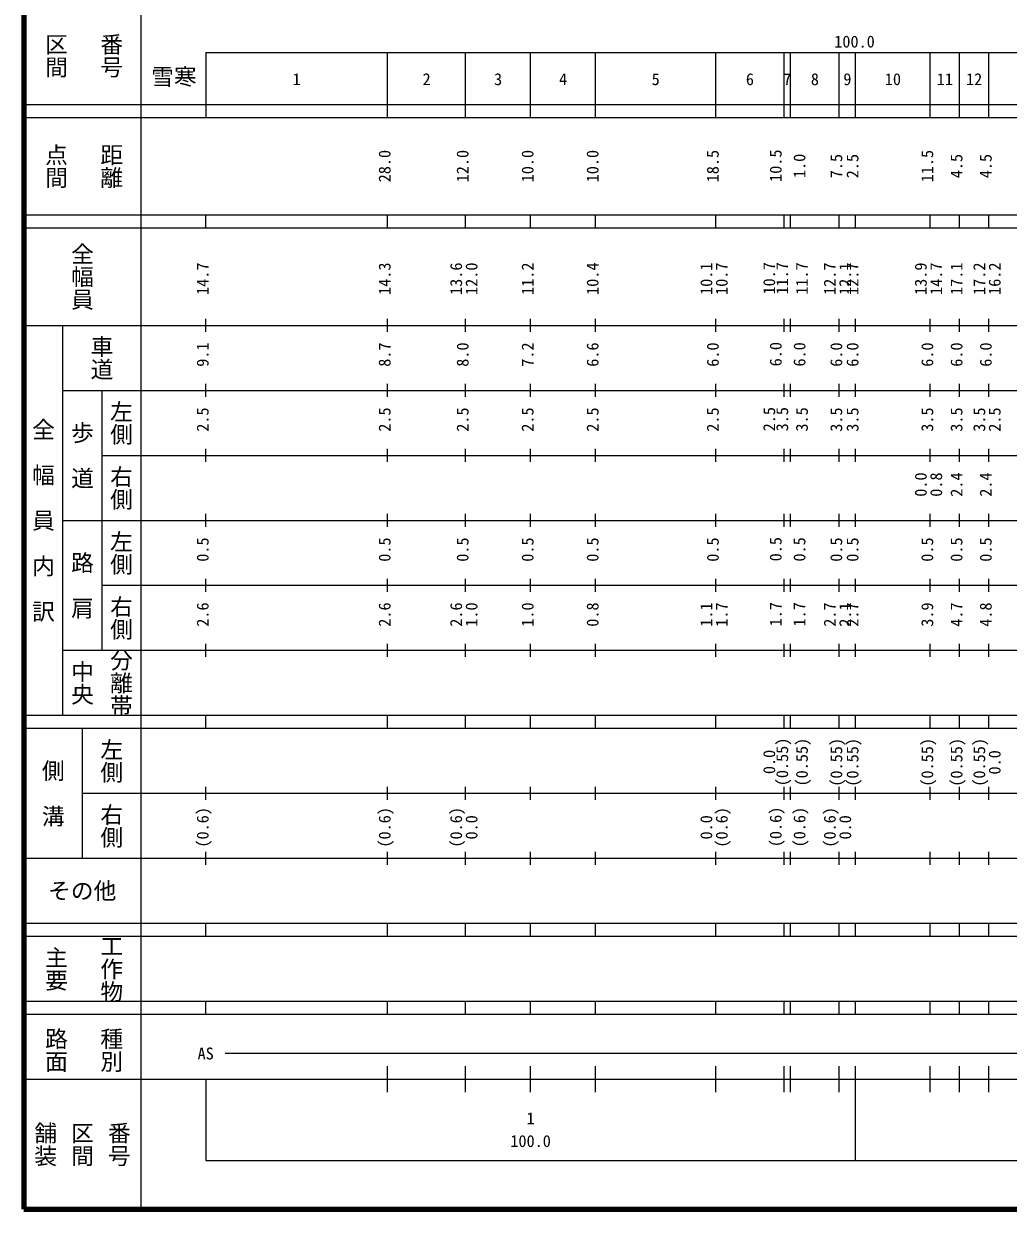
# Model space of a CAD drawing. Units: millimetres on the paper, enlarged 1000 times. Extents: x 40000 to 680000, y 20000 to 380000.
# Drawn here: x 40000 to 191508, y 20000 to 202409 of the extents above; entities that cross this region are included whole.
import ezdxf
from ezdxf.enums import TextEntityAlignment as Align

# ---------------------------------------------------------------- set-up
doc = ezdxf.new("R2010")
doc.units = ezdxf.units.MM
doc.header["$LTSCALE"] = 1000
doc.layers.add('M-TTL', color=7, linetype='Continuous', lineweight=13)
doc.layers.add('M-TTL-BAND', color=7, linetype='Continuous', lineweight=25)
doc.layers.add('M-TTL-TXT', color=7, linetype='Continuous')
doc.styles.add('@ＭＳ ゴシック', font='')
doc.styles.add('ＭＳ ゴシック', font='')
doc.styles.get('@ＭＳ ゴシック').set_extended_font_data('@MS Gothic')
doc.styles.get('ＭＳ ゴシック').set_extended_font_data('MS Gothic')

msp = doc.modelspace()

# ---------------------------------------------------------------- linework, layer by layer
at = {"layer": 'M-TTL', "color": 2, "lineweight": 140}
for p, q in [((40000, 380000), (40000, 20000)), ((40000, 20000), (680000, 20000))]:
    msp.add_line(p, q, dxfattribs=at)
at = {"layer": 'M-TTL-BAND'}
for p, q in [((58000, 370000), (58000, 20000)), ((68000, 198000), (579000, 198000)), ((68000, 198000), (68000, 188000)), ((96000, 188000), (96000, 198000)), ((108000, 188000), (108000, 198000)), ((118000, 188000), (118000, 198000)), ((128000, 188000), (128000, 198000)), ((146500, 188000), (146500, 198000)), ((157000, 188000), (157000, 198000)), ((158000, 188000), (158000, 198000)), ((165500, 188000), (165500, 198000)), ((168000, 188000), (168000, 198000)), ((179500, 188000), (179500, 198000)), ((184000, 188000), (184000, 198000)), ((188500, 188000), (188500, 198000)), ((40000, 190000), (579000, 190000)), ((40000, 188000), (579000, 188000)), ((40000, 173000), (579000, 173000)), ((68000, 171000), (68000, 173000)), ((96000, 171000), (96000, 173000)), ((108000, 171000), (108000, 173000)), ((118000, 171000), (118000, 173000)), ((128000, 171000), (128000, 173000)), ((146500, 171000), (146500, 173000)), ((157000, 171000), (157000, 173000)), ((158000, 171000), (158000, 173000)), ((165500, 171000), (165500, 173000)), ((168000, 171000), (168000, 173000)), ((179500, 171000), (179500, 173000)), ((184000, 171000), (184000, 173000)), ((188500, 171000), (188500, 173000)), ((40000, 171000), (579000, 171000)), ((68000, 155000), (68000, 157000)), ((96000, 155000), (96000, 157000)), ((108000, 155000), (108000, 157000)), ((118000, 155000), (118000, 157000)), ((128000, 155000), (128000, 157000)), ((146500, 155000), (146500, 157000)), ((157000, 155000), (157000, 157000)), ((158000, 155000), (158000, 157000)), ((165500, 155000), (165500, 157000)), ((168000, 155000), (168000, 157000)), ((179500, 155000), (179500, 157000)), ((184000, 155000), (184000, 157000)), ((188500, 155000), (188500, 157000)), ((40000, 156000), (579000, 156000)), ((46000, 96000), (46000, 156000)), ((46000, 146000), (579000, 146000)), ((52000, 146000), (52000, 106000)), ((68000, 145000), (68000, 147000)), ((96000, 145000), (96000, 147000)), ((108000, 145000), (108000, 147000)), ((118000, 145000), (118000, 147000)), ((128000, 145000), (128000, 147000)), ((146500, 145000), (146500, 147000)), ((157000, 145000), (157000, 147000)), ((158000, 145000), (158000, 147000)), ((165500, 145000), (165500, 147000)), ((168000, 145000), (168000, 147000)), ((179500, 145000), (179500, 147000)), ((184000, 145000), (184000, 147000)), ((188500, 145000), (188500, 147000)), ((68000, 135000), (68000, 137000)), ((96000, 135000), (96000, 137000)), ((108000, 135000), (108000, 137000)), ((118000, 135000), (118000, 137000)), ((128000, 135000), (128000, 137000)), ((146500, 135000), (146500, 137000)), ((157000, 135000), (157000, 137000)), ((158000, 135000), (158000, 137000)), ((165500, 135000), (165500, 137000)), ((168000, 135000), (168000, 137000)), ((179500, 135000), (179500, 137000)), ((184000, 135000), (184000, 137000)), ((188500, 135000), (188500, 137000)), ((52000, 136000), (579000, 136000)), ((46000, 126000), (579000, 126000)), ((68000, 125000), (68000, 127000)), ((96000, 125000), (96000, 127000)), ((108000, 125000), (108000, 127000)), ((118000, 125000), (118000, 127000)), ((128000, 125000), (128000, 127000)), ((146500, 125000), (146500, 127000)), ((157000, 125000), (157000, 127000)), ((158000, 125000), (158000, 127000)), ((165500, 125000), (165500, 127000)), ((168000, 125000), (168000, 127000)), ((179500, 125000), (179500, 127000)), ((184000, 125000), (184000, 127000)), ((188500, 125000), (188500, 127000)), ((68000, 115000), (68000, 117000)), ((96000, 115000), (96000, 117000)), ((108000, 115000), (108000, 117000)), ((118000, 115000), (118000, 117000)), ((128000, 115000), (128000, 117000)), ((146500, 115000), (146500, 117000)), ((157000, 115000), (157000, 117000)), ((158000, 115000), (158000, 117000)), ((165500, 115000), (165500, 117000)), ((168000, 115000), (168000, 117000)), ((179500, 115000), (179500, 117000)), ((184000, 115000), (184000, 117000)), ((188500, 115000), (188500, 117000)), ((52000, 116000), (579000, 116000)), ((46000, 106000), (579000, 106000)), ((68000, 105000), (68000, 107000)), ((96000, 105000), (96000, 107000)), ((108000, 105000), (108000, 107000)), ((118000, 105000), (118000, 107000)), ((128000, 105000), (128000, 107000)), ((146500, 105000), (146500, 107000)), ((157000, 105000), (157000, 107000)), ((158000, 105000), (158000, 107000)), ((165500, 105000), (165500, 107000)), ((168000, 105000), (168000, 107000)), ((179500, 105000), (179500, 107000)), ((184000, 105000), (184000, 107000)), ((188500, 105000), (188500, 107000)), ((40000, 96000), (579000, 96000)), ((68000, 94000), (68000, 96000)), ((96000, 94000), (96000, 96000)), ((108000, 94000), (108000, 96000)), ((118000, 94000), (118000, 96000)), ((128000, 94000), (128000, 96000)), ((146500, 94000), (146500, 96000)), ((157000, 94000), (157000, 96000)), ((158000, 94000), (158000, 96000)), ((165500, 94000), (165500, 96000)), ((168000, 94000), (168000, 96000)), ((179500, 94000), (179500, 96000)), ((184000, 94000), (184000, 96000)), ((188500, 94000), (188500, 96000)), ((40000, 94000), (579000, 94000)), ((49000, 94000), (49000, 74000)), ((49000, 84000), (579000, 84000)), ((68000, 83000), (68000, 85000)), ((96000, 83000), (96000, 85000)), ((108000, 83000), (108000, 85000)), ((118000, 83000), (118000, 85000)), ((128000, 83000), (128000, 85000)), ((146500, 83000), (146500, 85000)), ((157000, 83000), (157000, 85000)), ((158000, 83000), (158000, 85000)), ((165500, 83000), (165500, 85000)), ((168000, 83000), (168000, 85000)), ((179500, 83000), (179500, 85000)), ((184000, 83000), (184000, 85000)), ((188500, 83000), (188500, 85000)), ((68000, 73000), (68000, 75000)), ((96000, 73000), (96000, 75000)), ((108000, 73000), (108000, 75000)), ((118000, 73000), (118000, 75000)), ((128000, 73000), (128000, 75000)), ((146500, 73000), (146500, 75000)), ((157000, 73000), (157000, 75000)), ((158000, 73000), (158000, 75000)), ((165500, 73000), (165500, 75000)), ((168000, 73000), (168000, 75000)), ((179500, 73000), (179500, 75000)), ((184000, 73000), (184000, 75000)), ((188500, 73000), (188500, 75000)), ((40000, 74000), (579000, 74000)), ((40000, 64000), (579000, 64000)), ((68000, 62000), (68000, 64000)), ((96000, 62000), (96000, 64000)), ((108000, 62000), (108000, 64000)), ((118000, 62000), (118000, 64000)), ((128000, 62000), (128000, 64000)), ((146500, 62000), (146500, 64000)), ((157000, 62000), (157000, 64000)), ((158000, 62000), (158000, 64000)), ((165500, 62000), (165500, 64000)), ((168000, 62000), (168000, 64000)), ((179500, 62000), (179500, 64000)), ((184000, 62000), (184000, 64000)), ((188500, 62000), (188500, 64000)), ((40000, 62000), (579000, 62000)), ((40000, 52000), (579000, 52000)), ((68000, 50000), (68000, 52000)), ((96000, 50000), (96000, 52000)), ((108000, 50000), (108000, 52000)), ((118000, 50000), (118000, 52000)), ((128000, 50000), (128000, 52000)), ((146500, 50000), (146500, 52000)), ((157000, 50000), (157000, 52000)), ((158000, 50000), (158000, 52000)), ((165500, 50000), (165500, 52000)), ((168000, 50000), (168000, 52000)), ((179500, 50000), (179500, 52000)), ((184000, 50000), (184000, 52000)), ((188500, 50000), (188500, 52000)), ((40000, 50000), (579000, 50000)), ((71000, 44000), (560500, 44000)), ((96000, 38000), (96000, 42000)), ((108000, 38000), (108000, 42000)), ((118000, 38000), (118000, 42000)), ((128000, 38000), (128000, 42000)), ((146500, 38000), (146500, 42000)), ((157000, 38000), (157000, 42000)), ((158000, 38000), (158000, 42000)), ((165500, 38000), (165500, 42000)), ((168000, 27500), (168000, 42000)), ((179500, 38000), (179500, 42000)), ((184000, 38000), (184000, 42000)), ((188500, 38000), (188500, 42000)), ((40000, 40000), (579000, 40000)), ((68000, 40000), (68000, 27500)), ((68000, 27500), (579000, 27500))]:
    msp.add_line(p, q, dxfattribs=at)

# ---------------------------------------------------------------- texts
at = {"layer": 'M-TTL-BAND', "style": '@ＭＳ ゴシック'}
for s, p in [('番号', (53500, 197500)), ('区間', (45000, 197500)), ('点間', (45000, 180500)), ('距離', (53500, 180500)), ('全幅員', (49000, 163500)), ('車道', (52000, 151000)), ('左側', (55000, 141000)), ('全\u3000幅\u3000員\u3000内\u3000訳', (43000, 126000)), ('歩\u3000道', (49000, 136000)), ('右側', (55000, 131000)), ('左側', (55000, 121000)), ('路\u3000肩', (49000, 116000)), ('右側', (55000, 111000)), ('分離帯', (55000, 101000)), ('中央', (49000, 101000)), ('左側', (53500, 89000)), ('側\u3000溝', (44500, 84000)), ('右側', (53500, 79000)), ('主要', (45000, 57000)), ('工作物', (53500, 57000)), ('路面', (45000, 44500)), ('種別', (53500, 44500)), ('舗装', (43333, 30000)), ('区間', (49000, 30000)), ('番号', (54667, 30000))]:
    msp.add_text(s, height=2566, rotation=270, dxfattribs=at).set_placement(p, align=Align.MIDDLE_CENTER)
at = {"layer": 'M-TTL-BAND', "style": 'ＭＳ ゴシック'}
for s, p in [('100.0', (167844, 198195)), ('1', (82000, 192405)), ('2', (102000, 192405)), ('3', (113000, 192405)), ('4', (123000, 192405)), ('5', (137250, 192405)), ('6', (151750, 192405)), ('7', (157500, 192405)), ('8', (161750, 192405)), ('9', (166750, 192405)), ('10', (173750, 192405)), ('11', (181750, 192405)), ('12', (186250, 192405)), ('AS', (68000, 42500)), ('1', (118000, 32523)), ('100.0', (118000, 29033))]:
    msp.add_text(s, height=1833, dxfattribs=at).set_placement(p, align=Align.BOTTOM_CENTER)
for s, p in [('28.0', (97000, 180500)), ('12.0', (109000, 180500)), ('10.0', (119000, 180500)), ('10.0', (129000, 180500)), ('18.5', (147500, 180500)), ('10.5', (157178, 180562)), ('11.5', (180500, 180500)), ('1.0', (160837, 180532)), ('7.5', (166500, 180500)), ('2.5', (169000, 180500)), ('4.5', (185000, 180500)), ('4.5', (189500, 180500)), ('14.7', (69000, 163174)), ('14.3', (97000, 163174)), ('13.6', (108000, 163174)), ('12.0', (110370, 163174)), ('11.2', (119000, 163174)), ('10.4', (129000, 163174)), ('10.1', (146500, 163174)), ('10.7', (148870, 163174)), ('10.7', (156178, 163236)), ('11.7', (158178, 163236)), ('11.7', (161207, 163206)), ('12.7', (165500, 163174)), ('12.1', (167870, 163174)), ('12.7', (169000, 163174)), ('13.9', (179500, 163174)), ('14.7', (181870, 163174)), ('17.1', (185000, 163174)), ('17.2', (188500, 163174)), ('16.2', (190870, 163174)), ('9.1', (69000, 151500)), ('8.7', (97000, 151500)), ('8.0', (109000, 151500)), ('7.2', (119000, 151500)), ('6.6', (129000, 151500)), ('6.0', (147500, 151500)), ('6.0', (157178, 151562)), ('6.0', (160837, 151532)), ('6.0', (166500, 151500)), ('6.0', (169000, 151500)), ('6.0', (180500, 151500)), ('6.0', (185000, 151500)), ('6.0', (189500, 151500)), ('2.5', (69000, 141500)), ('2.5', (97000, 141500)), ('2.5', (109000, 141500)), ('2.5', (119000, 141500)), ('2.5', (129000, 141500)), ('2.5', (147500, 141500)), ('2.5', (156178, 141562)), ('3.5', (158178, 141562)), ('3.5', (161207, 141532)), ('3.5', (166500, 141500)), ('3.5', (169000, 141500)), ('3.5', (180500, 141500)), ('3.5', (185000, 141500)), ('3.5', (188500, 141500)), ('2.5', (190870, 141500)), ('0.0', (179500, 131500)), ('0.8', (181870, 131500)), ('2.4', (185000, 131500)), ('2.4', (189500, 131500)), ('0.5', (69000, 121500)), ('0.5', (97000, 121500)), ('0.5', (109000, 121500)), ('0.5', (119000, 121500)), ('0.5', (129000, 121500)), ('0.5', (147500, 121500)), ('0.5', (157178, 121562)), ('0.5', (160837, 121532)), ('0.5', (166500, 121500)), ('0.5', (169000, 121500)), ('0.5', (180500, 121500)), ('0.5', (185000, 121500)), ('0.5', (189500, 121500)), ('2.6', (69000, 111500)), ('2.6', (97000, 111500)), ('2.6', (108000, 111500)), ('1.0', (110370, 111500)), ('1.0', (119000, 111500)), ('0.8', (129000, 111500)), ('1.1', (146500, 111500)), ('1.7', (148870, 111500)), ('1.7', (157178, 111562)), ('1.7', (160837, 111532)), ('2.7', (165500, 111500)), ('2.1', (167870, 111500)), ('2.7', (169000, 111500)), ('3.9', (180500, 111500)), ('4.7', (185000, 111500)), ('4.8', (189500, 111500)), ('(0.55)', (158178, 88826)), ('(0.55)', (161207, 88796)), ('(0.55)', (166500, 88764)), ('(0.55)', (169000, 88764)), ('(0.55)', (180500, 88764)), ('(0.55)', (185000, 88764)), ('(0.55)', (188500, 88764)), ('0.0', (156178, 88826)), ('0.0', (190870, 88764)), ('(0.6)', (69000, 78764)), ('(0.6)', (97000, 78764)), ('(0.6)', (108000, 78764)), ('0.0', (110370, 78764)), ('0.0', (146500, 78764)), ('(0.6)', (148870, 78764)), ('(0.6)', (157178, 78826)), ('(0.6)', (160837, 78796)), ('(0.6)', (165500, 78764)), ('0.0', (167870, 78764))]:
    msp.add_text(s, height=1833, rotation=90, dxfattribs=at).set_placement(p, align=Align.BOTTOM_CENTER)
msp.add_text('その他', height=2566, dxfattribs=at).set_placement((49000, 69000), align=Align.MIDDLE_CENTER)
at = {"layer": 'M-TTL-TXT', "style": 'ＭＳ ゴシック'}
msp.add_text('雪寒', height=2566, dxfattribs=at).set_placement((63104, 194257), align=Align.MIDDLE_CENTER)

doc.saveas('drawing.dxf')
